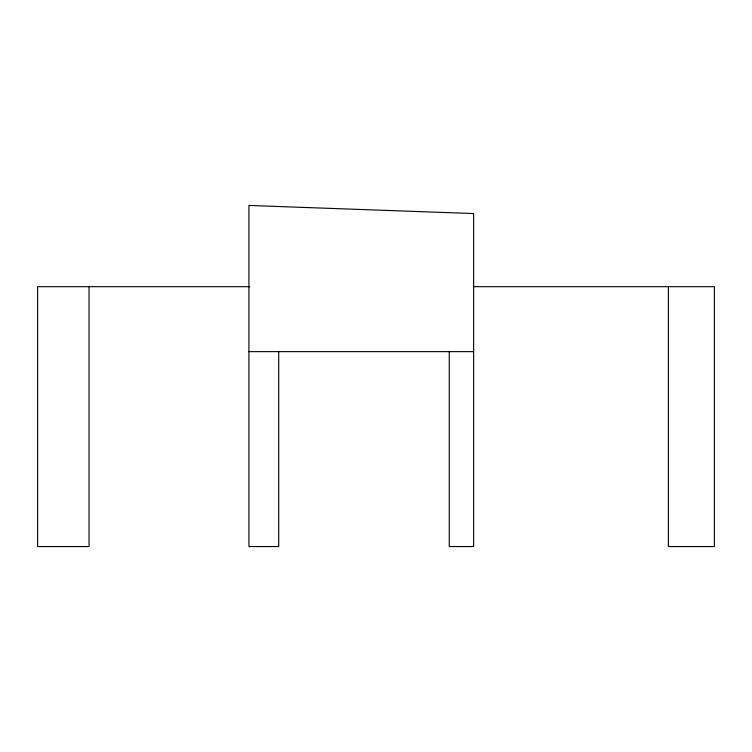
<?xml version="1.0" encoding="UTF-8"?>
<svg xmlns="http://www.w3.org/2000/svg" width="752" height="752" viewBox="0 0 752 752"><rect width="100%" height="100%" fill="white"/><g stroke="black" fill="none" stroke-linecap="round" stroke-linejoin="round"><path stroke-width="1.13" d="M249.702 286.662L37.6 286.662L37.6 546.554L89.037 546.554L89.037 286.662M473.704 286.662L714.4 286.662L714.4 546.554L668.378 546.554L668.378 286.662M248.921 351.635L473.619 351.635M449.254 351.635L449.254 546.554L473.619 546.554L473.619 213.568L248.921 205.446L248.921 546.554L278.701 546.554L278.701 351.635"/></g></svg>
